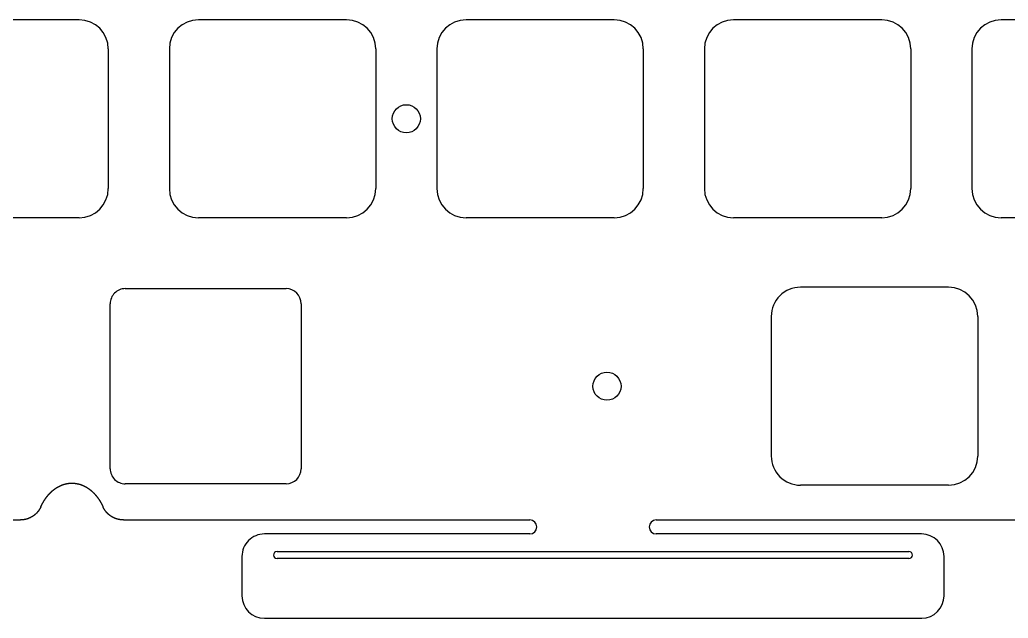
# Model space of a CAD drawing. Header units: millimetres. Extents: x -10 to 276, y -93 to 17.
# Drawn here: x 63 to 133.4, y -92.7 to -50.1 of the extents above; entities that cross this region are included whole.
import ezdxf

# ---------------------------------------------------------------- set-up
doc = ezdxf.new("R2010")
doc.units = ezdxf.units.MM
doc.layers.add('BLACK', color=7, linetype='CONTINUOUS')

msp = doc.modelspace()

# ---------------------------------------------------------------- linework, layer by layer
at = {"layer": 'BLACK', "linetype": 'Continuous'}
for p, q in [((67.1875, -50.1), (56.6375, -50.1)), ((86.2375, -50.1), (75.6875, -50.1)), ((105.2875, -50.1), (94.7375, -50.1)), ((124.3375, -50.1), (113.7875, -50.1)), ((143.3875, -50.1), (132.8375, -50.1)), ((69.2625, -52.175), (69.2625, -62.125)), ((73.6125, -52.175), (73.6125, -62.125)), ((88.3125, -52.175), (88.3125, -62.125)), ((92.6625, -52.175), (92.6625, -62.125)), ((107.3625, -52.175), (107.3625, -62.125)), ((111.7125, -52.175), (111.7125, -62.125)), ((126.4125, -52.175), (126.4125, -62.125)), ((130.7625, -52.175), (130.7625, -62.125)), ((67.1875, -64.2), (56.6375, -64.2)), ((86.2375, -64.2), (75.6875, -64.2)), ((105.2875, -64.2), (94.7375, -64.2)), ((124.3375, -64.2), (113.7875, -64.2)), ((143.3875, -64.2), (132.8375, -64.2)), ((70.475, -69.25), (81.925, -69.25)), ((129.1, -69.15), (118.55, -69.15)), ((69.4, -82.075), (69.4, -70.325)), ((83, -70.325), (83, -82.075)), ((116.475, -71.225), (116.475, -81.175)), ((131.175, -71.225), (131.175, -81.175)), ((65.16063, -83.767225), (65.165959, -83.762013)), ((65.165959, -83.762013), (65.171298, -83.756819)), ((65.171298, -83.756819), (65.176643, -83.751648)), ((65.176643, -83.751648), (65.181997, -83.746495)), ((65.181997, -83.746495), (65.187356, -83.741365)), ((65.187356, -83.741365), (65.192725, -83.736254)), ((65.192725, -83.736254), (65.198099, -83.731165)), ((65.198099, -83.731165), (65.203483, -83.726094)), ((65.203483, -83.726094), (65.208872, -83.721047)), ((65.208872, -83.721047), (65.214271, -83.716017)), ((65.214271, -83.716017), (65.219675, -83.71101)), ((65.219675, -83.71101), (65.225088, -83.706022)), ((65.225088, -83.706022), (65.230506, -83.701056)), ((65.230506, -83.701056), (65.235934, -83.696109)), ((65.235934, -83.696109), (65.241366, -83.691184)), ((65.241366, -83.691184), (65.246808, -83.686278)), ((65.246808, -83.686278), (65.252255, -83.681395)), ((65.252255, -83.681395), (65.257711, -83.67653)), ((65.257711, -83.67653), (65.263172, -83.671687)), ((65.263172, -83.671687), (65.268642, -83.666863)), ((65.268642, -83.666863), (65.274117, -83.662062)), ((65.274117, -83.662062), (65.2796, -83.657279)), ((65.2796, -83.657279), (65.285089, -83.652519)), ((65.285089, -83.652519), (65.290587, -83.647777)), ((65.290587, -83.647777), (65.296089, -83.643058)), ((65.296089, -83.643058), (65.3016, -83.638357)), ((65.3016, -83.638357), (65.307116, -83.633679)), ((65.307116, -83.633679), (65.312641, -83.629019)), ((65.312641, -83.629019), (65.31817, -83.624382)), ((65.31817, -83.624382), (65.323708, -83.619764)), ((65.323708, -83.619764), (65.32925, -83.615168)), ((65.32925, -83.615168), (65.334801, -83.610591)), ((65.334801, -83.610591), (65.340357, -83.606036)), ((65.340357, -83.606036), (65.345921, -83.601499)), ((65.345921, -83.601499), (65.351489, -83.596985)), ((65.351489, -83.596985), (65.357066, -83.59249)), ((65.357066, -83.59249), (65.362648, -83.588017)), ((65.362648, -83.588017), (65.368238, -83.583563)), ((65.368238, -83.583563), (65.373832, -83.579131)), ((65.373832, -83.579131), (65.379434, -83.574718)), ((65.379434, -83.574718), (65.385041, -83.570328)), ((65.385041, -83.570328), (65.390656, -83.565955)), ((65.390656, -83.565955), (65.396275, -83.561606)), ((65.396275, -83.561606), (65.401903, -83.557275)), ((65.401903, -83.557275), (65.407534, -83.552966)), ((65.407534, -83.552966), (65.413174, -83.548676)), ((65.413174, -83.548676), (65.418818, -83.544408)), ((65.418818, -83.544408), (65.42447, -83.540159)), ((65.42447, -83.540159), (65.430125, -83.535933)), ((65.430125, -83.535933), (65.435789, -83.531724)), ((65.435789, -83.531724), (65.441457, -83.527539)), ((65.441457, -83.527539), (65.447133, -83.523372)), ((65.447133, -83.523372), (65.450361, -83.521013)), ((65.450361, -83.521013), (65.456035, -83.516886)), ((65.456035, -83.516886), (65.46172, -83.512776)), ((65.46172, -83.512776), (65.467406, -83.50869)), ((65.467406, -83.50869), (65.473102, -83.504622)), ((65.473102, -83.504622), (65.478799, -83.500577)), ((65.478799, -83.500577), (65.484506, -83.49655)), ((65.484506, -83.49655), (65.490214, -83.492547)), ((65.490214, -83.492547), (65.495932, -83.488561)), ((65.495932, -83.488561), (65.501651, -83.484599)), ((65.501651, -83.484599), (65.507379, -83.480654)), ((65.507379, -83.480654), (65.513109, -83.476734)), ((65.513109, -83.476734), (65.518848, -83.472831)), ((65.518848, -83.472831), (65.524587, -83.468952)), ((65.524587, -83.468952), (65.530337, -83.46509)), ((65.530337, -83.46509), (65.536086, -83.461253)), ((65.536086, -83.461253), (65.541846, -83.457432)), ((65.541846, -83.457432), (65.547605, -83.453636)), ((65.547605, -83.453636), (65.553375, -83.449857)), ((65.553375, -83.449857), (65.559144, -83.446102)), ((65.559144, -83.446102), (65.564924, -83.442365)), ((65.564924, -83.442365), (65.570703, -83.438652)), ((65.570703, -83.438652), (65.576492, -83.434956)), ((65.576492, -83.434956), (65.58228, -83.431284)), ((65.58228, -83.431284), (65.588079, -83.427629)), ((65.588079, -83.427629), (65.593877, -83.423999)), ((65.593877, -83.423999), (65.599685, -83.420386)), ((65.599685, -83.420386), (65.605492, -83.416797)), ((65.605492, -83.416797), (65.611309, -83.413225)), ((65.611309, -83.413225), (65.617125, -83.409678)), ((65.617125, -83.409678), (65.622951, -83.406148)), ((65.622951, -83.406148), (65.628776, -83.402642)), ((65.628776, -83.402642), (65.634611, -83.399153)), ((65.634611, -83.399153), (65.640445, -83.395688)), ((65.640445, -83.395688), (65.646288, -83.392241)), ((65.646288, -83.392241), (65.65213, -83.388818)), ((65.65213, -83.388818), (65.657982, -83.385412)), ((65.657982, -83.385412), (65.663833, -83.382031)), ((65.663833, -83.382031), (65.669694, -83.378666)), ((65.669694, -83.378666), (65.675553, -83.375326)), ((65.675553, -83.375326), (65.681421, -83.372003)), ((65.681421, -83.372003), (65.687289, -83.368704)), ((65.687289, -83.368704), (65.693166, -83.365423)), ((65.693166, -83.365423), (65.699041, -83.362165)), ((65.699041, -83.362165), (65.704926, -83.358925)), ((65.704926, -83.358925), (65.710809, -83.355709)), ((65.710809, -83.355709), (65.716702, -83.35251)), ((65.716702, -83.35251), (65.722593, -83.349335)), ((65.722593, -83.349335), (65.728493, -83.346178)), ((65.728493, -83.346178), (65.734392, -83.343045)), ((65.734392, -83.343045), (65.7403, -83.339929)), ((65.7403, -83.339929), (65.746206, -83.336836)), ((65.746206, -83.336836), (65.752121, -83.333762)), ((65.752121, -83.333762), (65.758035, -83.330711)), ((65.758035, -83.330711), (65.763958, -83.327678)), ((65.763958, -83.327678), (65.769879, -83.324668)), ((65.769879, -83.324668), (65.775809, -83.321676)), ((65.775809, -83.321676), (65.781737, -83.318708)), ((65.781737, -83.318708), (65.787674, -83.315757)), ((65.787674, -83.315757), (65.793609, -83.31283)), ((65.793609, -83.31283), (65.799553, -83.309921)), ((65.799553, -83.309921), (65.805495, -83.307034)), ((65.805495, -83.307034), (65.811446, -83.304166)), ((65.811446, -83.304166), (65.817395, -83.301321)), ((65.817395, -83.301321), (65.823353, -83.298495)), ((65.823353, -83.298495), (65.829309, -83.295691)), ((65.829309, -83.295691), (65.835273, -83.292905)), ((65.835273, -83.292905), (65.841235, -83.290142)), ((65.841235, -83.290142), (65.847206, -83.287398)), ((65.847206, -83.287398), (65.853175, -83.284676)), ((65.853175, -83.284676), (65.859152, -83.281973)), ((65.859152, -83.281973), (65.865128, -83.279292)), ((65.865128, -83.279292), (65.871111, -83.27663)), ((65.871111, -83.27663), (65.877093, -83.27399)), ((65.877093, -83.27399), (65.883083, -83.271369)), ((65.883083, -83.271369), (65.889071, -83.26877)), ((65.889071, -83.26877), (65.895067, -83.26619)), ((65.895067, -83.26619), (65.901061, -83.263632)), ((65.901061, -83.263632), (65.907063, -83.261093)), ((65.907063, -83.261093), (65.913063, -83.258576)), ((65.913063, -83.258576), (65.919071, -83.256078)), ((65.919071, -83.256078), (65.925077, -83.253602)), ((65.925077, -83.253602), (65.931091, -83.251144)), ((65.931091, -83.251144), (65.937103, -83.248709)), ((65.937103, -83.248709), (65.943123, -83.246293)), ((65.943123, -83.246293), (65.949141, -83.243899)), ((65.949141, -83.243899), (65.955166, -83.241523)), ((65.955166, -83.241523), (65.96119, -83.239169)), ((65.96119, -83.239169), (65.967221, -83.236835)), ((65.967221, -83.236835), (65.97325, -83.234522)), ((65.97325, -83.234522), (65.979287, -83.232228)), ((65.979287, -83.232228), (65.985322, -83.229956)), ((65.985322, -83.229956), (65.991364, -83.227703)), ((65.991364, -83.227703), (65.997404, -83.225471)), ((65.997404, -83.225471), (66.003452, -83.223259)), ((66.003452, -83.223259), (66.009497, -83.221068)), ((66.009497, -83.221068), (66.01555, -83.218896)), ((66.01555, -83.218896), (66.021601, -83.216746)), ((66.021601, -83.216746), (66.02766, -83.214615)), ((66.02766, -83.214615), (66.033716, -83.212506)), ((66.033716, -83.212506), (66.03978, -83.210415)), ((66.03978, -83.210415), (66.045841, -83.208346)), ((66.045841, -83.208346), (66.05191, -83.206296)), ((66.05191, -83.206296), (66.057977, -83.204268)), ((66.057977, -83.204268), (66.064051, -83.202259)), ((66.064051, -83.202259), (66.070122, -83.200271)), ((66.070122, -83.200271), (66.076201, -83.198302)), ((66.076201, -83.198302), (66.082278, -83.196354)), ((66.082278, -83.196354), (66.088362, -83.194426)), ((66.088362, -83.194426), (66.094444, -83.192519)), ((66.094444, -83.192519), (66.100533, -83.190631)), ((66.100533, -83.190631), (66.106619, -83.188765)), ((66.106619, -83.188765), (66.112713, -83.186917)), ((66.112713, -83.186917), (66.118805, -83.185091)), ((66.118805, -83.185091), (66.124903, -83.183283)), ((66.124903, -83.183283), (66.131, -83.181498)), ((66.131, -83.181498), (66.137103, -83.179731)), ((66.137103, -83.179731), (66.143204, -83.177985)), ((66.143204, -83.177985), (66.149312, -83.176259)), ((66.149312, -83.176259), (66.155418, -83.174554)), ((66.155418, -83.174554), (66.161531, -83.172867)), ((66.161531, -83.172867), (66.167642, -83.171202)), ((66.167642, -83.171202), (66.173759, -83.169556)), ((66.173759, -83.169556), (66.179875, -83.167931)), ((66.179875, -83.167931), (66.185997, -83.166326)), ((66.185997, -83.166326), (66.192117, -83.164741)), ((66.192117, -83.164741), (66.198243, -83.163176)), ((66.198243, -83.163176), (66.204368, -83.161631)), ((66.204368, -83.161631), (66.210499, -83.160106)), ((66.210499, -83.160106), (66.221377, -83.15745)), ((66.221377, -83.15745), (66.2275, -83.155984)), ((66.2275, -83.155984), (66.233625, -83.154538)), ((66.233625, -83.154538), (66.239751, -83.153112)), ((66.239751, -83.153112), (66.24588, -83.151706)), ((66.24588, -83.151706), (66.252009, -83.15032)), ((66.252009, -83.15032), (66.258141, -83.148955)), ((66.258141, -83.148955), (66.264273, -83.147609)), ((66.264273, -83.147609), (66.270408, -83.146284)), ((66.270408, -83.146284), (66.276544, -83.144979)), ((66.276544, -83.144979), (66.282682, -83.143694)), ((66.282682, -83.143694), (66.28882, -83.142429)), ((66.28882, -83.142429), (66.294961, -83.141184)), ((66.294961, -83.141184), (66.301103, -83.13996)), ((66.301103, -83.13996), (66.307246, -83.138755)), ((66.307246, -83.138755), (66.31339, -83.137571)), ((66.31339, -83.137571), (66.319537, -83.136406)), ((66.319537, -83.136406), (66.325683, -83.135262)), ((66.325683, -83.135262), (66.331832, -83.134138)), ((66.331832, -83.134138), (66.337982, -83.133034)), ((66.337982, -83.133034), (66.344133, -83.13195)), ((66.344133, -83.13195), (66.350285, -83.130887)), ((66.350285, -83.130887), (66.356439, -83.129843)), ((66.356439, -83.129843), (66.362593, -83.128819)), ((66.362593, -83.128819), (66.368749, -83.127816)), ((66.368749, -83.127816), (66.374906, -83.126832)), ((66.374906, -83.126832), (66.381064, -83.125869)), ((66.381064, -83.125869), (66.387223, -83.124926)), ((66.387223, -83.124926), (66.393383, -83.124002)), ((66.393383, -83.124002), (66.399544, -83.123099)), ((66.399544, -83.123099), (66.405706, -83.122216)), ((66.405706, -83.122216), (66.411869, -83.121353)), ((66.411869, -83.121353), (66.418034, -83.12051)), ((66.418034, -83.12051), (66.424198, -83.119687)), ((66.424198, -83.119687), (66.430364, -83.118885)), ((66.430364, -83.118885), (66.436531, -83.118102)), ((66.436531, -83.118102), (66.442699, -83.117339)), ((66.442699, -83.117339), (66.448867, -83.116597)), ((66.448867, -83.116597), (66.455037, -83.115874)), ((66.455037, -83.115874), (66.461207, -83.115171)), ((66.461207, -83.115171), (66.467378, -83.114489)), ((66.467378, -83.114489), (66.473549, -83.113826)), ((66.473549, -83.113826), (66.479722, -83.113184)), ((66.479722, -83.113184), (66.485895, -83.112561)), ((66.485895, -83.112561), (66.492069, -83.111959)), ((66.492069, -83.111959), (66.498243, -83.111377)), ((66.498243, -83.111377), (66.504418, -83.110814)), ((66.504418, -83.110814), (66.510593, -83.110272)), ((66.510593, -83.110272), (66.51677, -83.10975)), ((66.51677, -83.10975), (66.522946, -83.109248)), ((66.522946, -83.109248), (66.529124, -83.108765)), ((66.529124, -83.108765), (66.535301, -83.108303)), ((66.535301, -83.108303), (66.54148, -83.107861)), ((66.54148, -83.107861), (66.547659, -83.107439)), ((66.547659, -83.107439), (66.553838, -83.107037)), ((66.553838, -83.107037), (66.560017, -83.106655)), ((66.560017, -83.106655), (66.566198, -83.106293)), ((66.566198, -83.106293), (66.572378, -83.105951)), ((66.572378, -83.105951), (66.578559, -83.105628)), ((66.578559, -83.105628), (66.58474, -83.105326)), ((66.58474, -83.105326), (66.590922, -83.105044)), ((66.590922, -83.105044), (66.597103, -83.104782)), ((66.597103, -83.104782), (66.603285, -83.10454)), ((66.603285, -83.10454), (66.609468, -83.104318)), ((66.609468, -83.104318), (66.61565, -83.104116)), ((66.61565, -83.104116), (66.621833, -83.103934)), ((66.621833, -83.103934), (66.628016, -83.103772)), ((66.628016, -83.103772), (66.634199, -83.10363)), ((66.634199, -83.10363), (66.640382, -83.103508)), ((66.640382, -83.103508), (66.646565, -83.103406)), ((66.646565, -83.103406), (66.652749, -83.103324)), ((66.652749, -83.103324), (66.658932, -83.103262)), ((66.658932, -83.103262), (66.665116, -83.10322)), ((66.665116, -83.10322), (66.671299, -83.103198)), ((66.671299, -83.103198), (66.677483, -83.103196)), ((66.677483, -83.103196), (66.683666, -83.103214)), ((66.683666, -83.103214), (66.68985, -83.103252)), ((66.68985, -83.103252), (66.696033, -83.10331)), ((66.696033, -83.10331), (66.702216, -83.103389)), ((66.702216, -83.103389), (66.708399, -83.103487)), ((66.708399, -83.103487), (66.714582, -83.103605)), ((66.714582, -83.103605), (66.720765, -83.103743)), ((66.720765, -83.103743), (66.726948, -83.103901)), ((66.726948, -83.103901), (66.73313, -83.104079)), ((66.73313, -83.104079), (66.739313, -83.104277)), ((66.739313, -83.104277), (66.745495, -83.104495)), ((66.745495, -83.104495), (66.751677, -83.104733)), ((66.751677, -83.104733), (66.757858, -83.104991)), ((66.757858, -83.104991), (66.76404, -83.105269)), ((66.76404, -83.105269), (66.770221, -83.105567)), ((66.770221, -83.105567), (66.776401, -83.105885)), ((66.776401, -83.105885), (66.782581, -83.106224)), ((66.782581, -83.106224), (66.788761, -83.106582)), ((66.788761, -83.106582), (66.794941, -83.10696)), ((66.794941, -83.10696), (66.80112, -83.107358)), ((66.80112, -83.107358), (66.807298, -83.107776)), ((66.807298, -83.107776), (66.813476, -83.108214)), ((66.813476, -83.108214), (66.819654, -83.108673)), ((66.819654, -83.108673), (66.825831, -83.109151)), ((66.825831, -83.109151), (66.832007, -83.109649)), ((66.832007, -83.109649), (66.838183, -83.110167)), ((66.838183, -83.110167), (66.844359, -83.110706)), ((66.844359, -83.110706), (66.850534, -83.111264)), ((66.850534, -83.111264), (66.856708, -83.111842)), ((66.856708, -83.111842), (66.862881, -83.112441)), ((66.862881, -83.112441), (66.869054, -83.113059)), ((66.869054, -83.113059), (66.875226, -83.113698)), ((66.875226, -83.113698), (66.881397, -83.114356)), ((66.881397, -83.114356), (66.887568, -83.115035)), ((66.887568, -83.115035), (66.893738, -83.115733)), ((66.893738, -83.115733), (66.899907, -83.116452)), ((66.899907, -83.116452), (66.906076, -83.11719)), ((66.906076, -83.11719), (66.912243, -83.117949)), ((66.912243, -83.117949), (66.91841, -83.118728)), ((66.91841, -83.118728), (66.924576, -83.119527)), ((66.924576, -83.119527), (66.930741, -83.120346)), ((66.930741, -83.120346), (66.936905, -83.121185)), ((66.936905, -83.121185), (66.943068, -83.122044)), ((66.943068, -83.122044), (66.94923, -83.122923)), ((66.94923, -83.122923), (66.955392, -83.123822)), ((66.955392, -83.123822), (66.961552, -83.124741)), ((66.961552, -83.124741), (66.967711, -83.12568)), ((66.967711, -83.12568), (66.973869, -83.12664)), ((66.973869, -83.12664), (66.982942, -83.12809)), ((66.982942, -83.12809), (66.995253, -83.130128)), ((66.995253, -83.130128), (67.007559, -83.132247)), ((67.007559, -83.132247), (67.019857, -83.134445)), ((67.019857, -83.134445), (67.032149, -83.136723)), ((67.032149, -83.136723), (67.044435, -83.139082)), ((67.044435, -83.139082), (67.056714, -83.14152)), ((67.056714, -83.14152), (67.068986, -83.144039)), ((67.068986, -83.144039), (67.081251, -83.146638)), ((67.081251, -83.146638), (67.093509, -83.149317)), ((67.093509, -83.149317), (67.105761, -83.152076)), ((67.105761, -83.152076), (67.118004, -83.154916)), ((67.118004, -83.154916), (67.130241, -83.157836)), ((67.130241, -83.157836), (67.14247, -83.160836)), ((67.14247, -83.160836), (67.154692, -83.163917)), ((67.154692, -83.163917), (67.166906, -83.167079)), ((67.166906, -83.167079), (67.179112, -83.170321)), ((67.179112, -83.170321), (67.19131, -83.173643)), ((67.19131, -83.173643), (67.2035, -83.177046)), ((67.2035, -83.177046), (67.215682, -83.18053)), ((67.215682, -83.18053), (67.227855, -83.184095)), ((67.227855, -83.184095), (67.24002, -83.18774)), ((67.24002, -83.18774), (67.252176, -83.191467)), ((67.252176, -83.191467), (67.264324, -83.195274)), ((67.264324, -83.195274), (67.276462, -83.199162)), ((67.276462, -83.199162), (67.288591, -83.203131)), ((67.288591, -83.203131), (67.300711, -83.207181)), ((67.300711, -83.207181), (67.312822, -83.211313)), ((67.312822, -83.211313), (67.324923, -83.215525)), ((67.324923, -83.215525), (67.337014, -83.219819)), ((67.337014, -83.219819), (67.349094, -83.224194)), ((67.349094, -83.224194), (67.361165, -83.22865)), ((67.361165, -83.22865), (67.373225, -83.233188)), ((67.373225, -83.233188), (67.385275, -83.237807)), ((67.385275, -83.237807), (67.397314, -83.242508)), ((67.397314, -83.242508), (67.409342, -83.24729)), ((67.409342, -83.24729), (67.421358, -83.252154)), ((67.421358, -83.252154), (67.433363, -83.257099)), ((67.433363, -83.257099), (67.445357, -83.262126)), ((67.445357, -83.262126), (67.457338, -83.267235)), ((67.457338, -83.267235), (67.469308, -83.272425)), ((67.469308, -83.272425), (67.481265, -83.277698)), ((67.481265, -83.277698), (67.493209, -83.283052)), ((67.493209, -83.283052), (67.505141, -83.288488)), ((67.505141, -83.288488), (67.517059, -83.294005)), ((67.517059, -83.294005), (67.528964, -83.299605)), ((67.528964, -83.299605), (67.540856, -83.305287)), ((67.540856, -83.305287), (67.552733, -83.311051)), ((67.552733, -83.311051), (67.564597, -83.316896)), ((67.564597, -83.316896), (67.576446, -83.322824)), ((67.576446, -83.322824), (67.588281, -83.328834)), ((67.588281, -83.328834), (67.6001, -83.334926)), ((67.6001, -83.334926), (67.611904, -83.3411)), ((67.611904, -83.3411), (67.623693, -83.347356)), ((67.623693, -83.347356), (67.635466, -83.353694)), ((67.635466, -83.353694), (67.647222, -83.360114)), ((67.647222, -83.360114), (67.658963, -83.366617)), ((67.658963, -83.366617), (67.670686, -83.373201)), ((67.670686, -83.373201), (67.682393, -83.379868)), ((67.682393, -83.379868), (67.694082, -83.386617)), ((67.694082, -83.386617), (67.701855, -83.391156)), ((67.701855, -83.391156), (67.713529, -83.39805)), ((67.713529, -83.39805), (67.725182, -83.405025)), ((67.725182, -83.405025), (67.736816, -83.412081)), ((67.736816, -83.412081), (67.748429, -83.419218)), ((67.748429, -83.419218), (67.760022, -83.426437)), ((67.760022, -83.426437), (67.771594, -83.433736)), ((67.771594, -83.433736), (67.783145, -83.441118)), ((67.783145, -83.441118), (67.794676, -83.44858)), ((67.794676, -83.44858), (67.806186, -83.456125)), ((67.806186, -83.456125), (67.817674, -83.463751)), ((67.817674, -83.463751), (67.829142, -83.471459)), ((67.829142, -83.471459), (67.840588, -83.479248)), ((67.840588, -83.479248), (67.852012, -83.48712)), ((67.852012, -83.48712), (67.863415, -83.495074)), ((67.863415, -83.495074), (67.874795, -83.50311)), ((67.874795, -83.50311), (67.886154, -83.511228)), ((67.886154, -83.511228), (67.89749, -83.519428)), ((67.89749, -83.519428), (67.908804, -83.527711)), ((67.908804, -83.527711), (67.920095, -83.536076)), ((67.920095, -83.536076), (67.931363, -83.544524)), ((67.931363, -83.544524), (67.942608, -83.553054)), ((67.942608, -83.553054), (67.95383, -83.561667)), ((67.95383, -83.561667), (67.965028, -83.570363)), ((67.965028, -83.570363), (67.976202, -83.579141)), ((67.976202, -83.579141), (67.987353, -83.588002)), ((67.987353, -83.588002), (67.998479, -83.596946)), ((67.998479, -83.596946), (68.009581, -83.605973)), ((68.009581, -83.605973), (68.020658, -83.615082)), ((68.020658, -83.615082), (68.03171, -83.624275)), ((68.03171, -83.624275), (68.042737, -83.63355)), ((68.042737, -83.63355), (68.053738, -83.642909)), ((68.053738, -83.642909), (68.064714, -83.65235)), ((68.064714, -83.65235), (68.075663, -83.661875)), ((68.075663, -83.661875), (68.086586, -83.671482)), ((68.086586, -83.671482), (68.097483, -83.681173)), ((68.097483, -83.681173), (68.108353, -83.690946)), ((68.108353, -83.690946), (68.119195, -83.700803)), ((68.119195, -83.700803), (68.13001, -83.710742)), ((68.13001, -83.710742), (68.140797, -83.720765)), ((68.140797, -83.720765), (68.151556, -83.73087)), ((68.151556, -83.73087), (68.162287, -83.741058)), ((68.162287, -83.741058), (68.172988, -83.751329)), ((68.172988, -83.751329), (68.183661, -83.761683)), ((68.183661, -83.761683), (68.194304, -83.77212)), ((81.925, -83.15), (70.475, -83.15)), ((129.1, -83.25), (118.55, -83.25)), ((64.624947, -84.472829), (64.629165, -84.465418)), ((64.629165, -84.465418), (64.633399, -84.45802)), ((64.633399, -84.45802), (64.637642, -84.450645)), ((64.637642, -84.450645), (64.641901, -84.443284)), ((64.641901, -84.443284), (64.646169, -84.435945)), ((64.646169, -84.435945), (64.650453, -84.428621)), ((64.650453, -84.428621), (64.654746, -84.421319)), ((64.654746, -84.421319), (64.659055, -84.414032)), ((64.659055, -84.414032), (64.663373, -84.406767)), ((64.663373, -84.406767), (64.667706, -84.399516)), ((64.667706, -84.399516), (64.672049, -84.392288)), ((64.672049, -84.392288), (64.676406, -84.385075)), ((64.676406, -84.385075), (64.680773, -84.377884)), ((64.680773, -84.377884), (64.685155, -84.370708)), ((64.685155, -84.370708), (64.69043, -84.362119)), ((64.69043, -84.362119), (64.694842, -84.354978)), ((64.694842, -84.354978), (64.699266, -84.347854)), ((64.699266, -84.347854), (64.703701, -84.340752)), ((64.703701, -84.340752), (64.708149, -84.333667)), ((64.708149, -84.333667), (64.712606, -84.326603)), ((64.712606, -84.326603), (64.717077, -84.319557)), ((64.717077, -84.319557), (64.721557, -84.312533)), ((64.721557, -84.312533), (64.72605, -84.305526)), ((64.72605, -84.305526), (64.730553, -84.29854)), ((64.730553, -84.29854), (64.735068, -84.291572)), ((64.735068, -84.291572), (64.739593, -84.284626)), ((64.739593, -84.284626), (64.744131, -84.277697)), ((64.744131, -84.277697), (64.748678, -84.27079)), ((64.748678, -84.27079), (64.753238, -84.2639)), ((64.753238, -84.2639), (64.757808, -84.257032)), ((64.757808, -84.257032), (64.762389, -84.250182)), ((64.762389, -84.250182), (64.76698, -84.243354)), ((64.76698, -84.243354), (64.771584, -84.236543)), ((64.771584, -84.236543), (64.776197, -84.229753)), ((64.776197, -84.229753), (64.780822, -84.222982)), ((64.780822, -84.222982), (64.785456, -84.216232)), ((64.785456, -84.216232), (64.790103, -84.2095)), ((64.790103, -84.2095), (64.794758, -84.20279)), ((64.794758, -84.20279), (64.799426, -84.196098)), ((64.799426, -84.196098), (64.804103, -84.189427)), ((64.804103, -84.189427), (64.808792, -84.182774)), ((64.808792, -84.182774), (64.81349, -84.176144)), ((64.81349, -84.176144), (64.818199, -84.169531)), ((64.818199, -84.169531), (64.822918, -84.16294)), ((64.822918, -84.16294), (64.827649, -84.156366)), ((64.827649, -84.156366), (64.832388, -84.149815)), ((64.832388, -84.149815), (64.837139, -84.143282)), ((64.837139, -84.143282), (64.841899, -84.13677)), ((64.841899, -84.13677), (64.84667, -84.130277)), ((64.84667, -84.130277), (64.85145, -84.123806)), ((64.85145, -84.123806), (64.856242, -84.117352)), ((64.856242, -84.117352), (64.861042, -84.110921)), ((64.861042, -84.110921), (64.865854, -84.104507)), ((64.865854, -84.104507), (64.870674, -84.098116)), ((64.870674, -84.098116), (64.875506, -84.091742)), ((64.875506, -84.091742), (64.880346, -84.085391)), ((64.880346, -84.085391), (64.885198, -84.079058)), ((64.885198, -84.079058), (64.890057, -84.072747)), ((64.890057, -84.072747), (64.894928, -84.066454)), ((64.894928, -84.066454), (64.899808, -84.060183)), ((64.899808, -84.060183), (64.904698, -84.05393)), ((64.904698, -84.05393), (64.909597, -84.047699)), ((64.909597, -84.047699), (64.914506, -84.041487)), ((64.914506, -84.041487), (64.919424, -84.035297)), ((64.919424, -84.035297), (64.924353, -84.029124)), ((64.924353, -84.029124), (64.929289, -84.022975)), ((64.929289, -84.022975), (64.934237, -84.016843)), ((64.934237, -84.016843), (64.939192, -84.010733)), ((64.939192, -84.010733), (64.944159, -84.004642)), ((64.944159, -84.004642), (64.949133, -83.998573)), ((64.949133, -83.998573), (64.954118, -83.992522)), ((64.954118, -83.992522), (64.959111, -83.986493)), ((64.959111, -83.986493), (64.964114, -83.980483)), ((64.964114, -83.980483), (64.969125, -83.974495)), ((64.969125, -83.974495), (64.974147, -83.968525)), ((64.974147, -83.968525), (64.979176, -83.962578)), ((64.979176, -83.962578), (64.984216, -83.956648)), ((64.984216, -83.956648), (64.989263, -83.950742)), ((64.989263, -83.950742), (64.994321, -83.944853)), ((64.994321, -83.944853), (64.999386, -83.938987)), ((64.999386, -83.938987), (65.004461, -83.933139)), ((65.004461, -83.933139), (65.009544, -83.927313)), ((65.009544, -83.927313), (65.014637, -83.921506)), ((65.014637, -83.921506), (65.019737, -83.915721)), ((65.019737, -83.915721), (65.024848, -83.909955)), ((65.024848, -83.909955), (65.029966, -83.904211)), ((65.029966, -83.904211), (65.035094, -83.898485)), ((65.035094, -83.898485), (65.040228, -83.892782)), ((65.040228, -83.892782), (65.045374, -83.887097)), ((65.045374, -83.887097), (65.050525, -83.881434)), ((65.050525, -83.881434), (65.055688, -83.87579)), ((65.055688, -83.87579), (65.060856, -83.870169)), ((65.060856, -83.870169), (65.066035, -83.864565)), ((65.066035, -83.864565), (65.07122, -83.858985)), ((65.07122, -83.858985), (65.076416, -83.853422)), ((65.076416, -83.853422), (65.081618, -83.847882)), ((65.081618, -83.847882), (65.08683, -83.842361)), ((65.08683, -83.842361), (65.092049, -83.836862)), ((65.092049, -83.836862), (65.097277, -83.831381)), ((65.097277, -83.831381), (65.102512, -83.825923)), ((65.102512, -83.825923), (65.107757, -83.820484)), ((65.107757, -83.820484), (65.113007, -83.815067)), ((65.113007, -83.815067), (65.118268, -83.809668)), ((65.118268, -83.809668), (65.123535, -83.804292)), ((65.123535, -83.804292), (65.128812, -83.798934)), ((65.128812, -83.798934), (65.134094, -83.793599)), ((65.134094, -83.793599), (65.139387, -83.788282)), ((65.139387, -83.788282), (65.144685, -83.782988)), ((65.144685, -83.782988), (65.149993, -83.777712)), ((65.149993, -83.777712), (65.155307, -83.772459)), ((65.155307, -83.772459), (65.16063, -83.767225)), ((68.194304, -83.77212), (68.204917, -83.782639)), ((68.204917, -83.782639), (68.2155, -83.793241)), ((68.2155, -83.793241), (68.226053, -83.803926)), ((68.226053, -83.803926), (68.236575, -83.814693)), ((68.236575, -83.814693), (68.247065, -83.825542)), ((68.247065, -83.825542), (68.257524, -83.836473)), ((68.257524, -83.836473), (68.26795, -83.847487)), ((68.26795, -83.847487), (68.278345, -83.858582)), ((68.278345, -83.858582), (68.288706, -83.86976)), ((68.288706, -83.86976), (68.299034, -83.881019)), ((68.299034, -83.881019), (68.309328, -83.892359)), ((68.309328, -83.892359), (68.319589, -83.903781)), ((68.319589, -83.903781), (68.329815, -83.915284)), ((68.329815, -83.915284), (68.340006, -83.926868)), ((68.340006, -83.926868), (68.350161, -83.938533)), ((68.350161, -83.938533), (68.360281, -83.950278)), ((68.360281, -83.950278), (68.370365, -83.962104)), ((68.370365, -83.962104), (68.380412, -83.97401)), ((68.380412, -83.97401), (68.390421, -83.985996)), ((68.390421, -83.985996), (68.397868, -83.994994)), ((68.397868, -83.994994), (68.407825, -84.007135)), ((68.407825, -84.007135), (68.417743, -84.019355)), ((68.417743, -84.019355), (68.427622, -84.031652)), ((68.427622, -84.031652), (68.437461, -84.044027)), ((68.437461, -84.044027), (68.447259, -84.056481)), ((68.447259, -84.056481), (68.457017, -84.069012)), ((68.457017, -84.069012), (68.466735, -84.081621)), ((68.466735, -84.081621), (68.476411, -84.094308)), ((68.476411, -84.094308), (68.486047, -84.107073)), ((68.486047, -84.107073), (68.495641, -84.119916)), ((68.495641, -84.119916), (68.505193, -84.132836)), ((68.505193, -84.132836), (68.514704, -84.145834)), ((68.514704, -84.145834), (68.524172, -84.15891)), ((68.524172, -84.15891), (68.533598, -84.172063)), ((68.533598, -84.172063), (68.54298, -84.185294)), ((68.54298, -84.185294), (68.55232, -84.198602)), ((68.55232, -84.198602), (68.561616, -84.211987)), ((68.561616, -84.211987), (68.570869, -84.225449)), ((68.570869, -84.225449), (68.580077, -84.238989)), ((68.580077, -84.238989), (68.589241, -84.252605)), ((68.589241, -84.252605), (68.598361, -84.266298)), ((68.598361, -84.266298), (68.607435, -84.280067)), ((68.607435, -84.280067), (68.616465, -84.293913)), ((68.616465, -84.293913), (68.625448, -84.307836)), ((68.625448, -84.307836), (68.634386, -84.321834)), ((68.634386, -84.321834), (68.643277, -84.335909)), ((68.643277, -84.335909), (68.652122, -84.350059)), ((68.652122, -84.350059), (68.660919, -84.364285)), ((68.660919, -84.364285), (68.66967, -84.378586)), ((68.66967, -84.378586), (68.678372, -84.392963)), ((68.678372, -84.392963), (68.687027, -84.407415)), ((68.687027, -84.407415), (68.695633, -84.421941)), ((68.695633, -84.421941), (68.704191, -84.436542)), ((68.704191, -84.436542), (68.712699, -84.451216)), ((68.712699, -84.451216), (68.721158, -84.465965)), ((68.721158, -84.465965), (68.729567, -84.480788)), ((64.221552, -85.168924), (64.217853, -85.173205)), ((64.225235, -85.164631), (64.221552, -85.168924)), ((64.228904, -85.160324), (64.225235, -85.164631)), ((64.232557, -85.156004), (64.228904, -85.160324)), ((64.236194, -85.151671), (64.232557, -85.156004)), ((64.239817, -85.147326), (64.236194, -85.151671)), ((64.243424, -85.142968), (64.239817, -85.147326)), ((64.247015, -85.138597), (64.243424, -85.142968)), ((64.250591, -85.134213), (64.247015, -85.138597)), ((64.254152, -85.129817), (64.250591, -85.134213)), ((64.257697, -85.125408), (64.254152, -85.129817)), ((64.261226, -85.120987), (64.257697, -85.125408)), ((64.26474, -85.116553), (64.261226, -85.120987)), ((64.268238, -85.112107), (64.26474, -85.116553)), ((64.27172, -85.107649), (64.268238, -85.112107)), ((64.275187, -85.103178), (64.27172, -85.107649)), ((64.278638, -85.098695), (64.275187, -85.103178)), ((64.282072, -85.0942), (64.278638, -85.098695)), ((64.285491, -85.089693), (64.282072, -85.0942)), ((64.288894, -85.085173), (64.285491, -85.089693)), ((64.292281, -85.080642), (64.288894, -85.085173)), ((64.295652, -85.076099), (64.292281, -85.080642)), ((64.299007, -85.071544), (64.295652, -85.076099)), ((64.302345, -85.066977), (64.299007, -85.071544)), ((64.305668, -85.062398), (64.302345, -85.066977)), ((64.308974, -85.057808), (64.305668, -85.062398)), ((64.315537, -85.048593), (64.308974, -85.057808)), ((64.322036, -85.039331), (64.315537, -85.048593)), ((64.328468, -85.030024), (64.322036, -85.039331)), ((64.334835, -85.020671), (64.328468, -85.030024)), ((64.341135, -85.011274), (64.334835, -85.020671)), ((64.347368, -85.001832), (64.341135, -85.011274)), ((64.353535, -84.992347), (64.347368, -85.001832)), ((64.359634, -84.982819), (64.353535, -84.992347)), ((64.365666, -84.973248), (64.359634, -84.982819)), ((64.37163, -84.963634), (64.365666, -84.973248)), ((64.377525, -84.953979), (64.37163, -84.963634)), ((64.383352, -84.944282), (64.377525, -84.953979)), ((64.389111, -84.934544), (64.383352, -84.944282)), ((64.3948, -84.924766), (64.389111, -84.934544)), ((64.40042, -84.914949), (64.3948, -84.924766)), ((64.40597, -84.905091), (64.40042, -84.914949)), ((64.411451, -84.895195), (64.40597, -84.905091)), ((64.416861, -84.885261), (64.411451, -84.895195)), ((64.422201, -84.875288), (64.416861, -84.885261)), ((64.42747, -84.865279), (64.422201, -84.875288)), ((64.432668, -84.855232), (64.42747, -84.865279)), ((64.437796, -84.845149), (64.432668, -84.855232)), ((64.442851, -84.83503), (64.437796, -84.845149)), ((64.447835, -84.824875), (64.442851, -84.83503)), ((64.452747, -84.814685), (64.447835, -84.824875)), ((64.457587, -84.804461), (64.452747, -84.814685)), ((64.462354, -84.794203), (64.457587, -84.804461)), ((64.467049, -84.783912), (64.462354, -84.794203)), ((64.467049, -84.783912), (64.470725, -84.775802)), ((64.470725, -84.775802), (64.474417, -84.767705)), ((64.474417, -84.767705), (64.478122, -84.759628)), ((64.478122, -84.759628), (64.481843, -84.751564)), ((64.481843, -84.751564), (64.485577, -84.74352)), ((64.485577, -84.74352), (64.489327, -84.73549)), ((64.489327, -84.73549), (64.493089, -84.72748)), ((64.493089, -84.72748), (64.496867, -84.719484)), ((64.496867, -84.719484), (64.500657, -84.711508)), ((64.500657, -84.711508), (64.504463, -84.703545)), ((64.504463, -84.703545), (64.508282, -84.695603)), ((64.508282, -84.695603), (64.512116, -84.687675)), ((64.512116, -84.687675), (64.515962, -84.679767)), ((64.515962, -84.679767), (64.519824, -84.671873)), ((64.519824, -84.671873), (64.523698, -84.663999)), ((64.523698, -84.663999), (64.527588, -84.656139)), ((64.527588, -84.656139), (64.53149, -84.648301)), ((64.53149, -84.648301), (64.535407, -84.640476)), ((64.535407, -84.640476), (64.539336, -84.632671)), ((64.539336, -84.632671), (64.543281, -84.624881)), ((64.543281, -84.624881), (64.547237, -84.617112)), ((64.547237, -84.617112), (64.551209, -84.609356)), ((64.551209, -84.609356), (64.555192, -84.601622)), ((64.555192, -84.601622), (64.559191, -84.593902)), ((64.559191, -84.593902), (64.563201, -84.586203)), ((64.563201, -84.586203), (64.567226, -84.578518)), ((64.567226, -84.578518), (64.571263, -84.570855)), ((64.571263, -84.570855), (64.575315, -84.563205)), ((64.575315, -84.563205), (64.579378, -84.555577)), ((64.579378, -84.555577), (64.583457, -84.547963)), ((64.583457, -84.547963), (64.587547, -84.540371)), ((64.587547, -84.540371), (64.591651, -84.532792)), ((64.591651, -84.532792), (64.595767, -84.525236)), ((64.595767, -84.525236), (64.599898, -84.517693)), ((64.599898, -84.517693), (64.604039, -84.510173)), ((64.604039, -84.510173), (64.608196, -84.502666)), ((64.608196, -84.502666), (64.612364, -84.495182)), ((64.612364, -84.495182), (64.616546, -84.487712)), ((64.616546, -84.487712), (64.620739, -84.480263)), ((64.620739, -84.480263), (64.624947, -84.472829)), ((68.729567, -84.480788), (68.737926, -84.495684)), ((68.737926, -84.495684), (68.746234, -84.510653)), ((68.746234, -84.510653), (68.754491, -84.525695)), ((68.754491, -84.525695), (68.762697, -84.54081)), ((68.762697, -84.54081), (68.770851, -84.555996)), ((68.770851, -84.555996), (68.778953, -84.571255)), ((68.778953, -84.571255), (68.787002, -84.586584)), ((68.787002, -84.586584), (68.794999, -84.601985)), ((68.794999, -84.601985), (68.802942, -84.617457)), ((68.802942, -84.617457), (68.810831, -84.632999)), ((68.810831, -84.632999), (68.818666, -84.64861)), ((68.818666, -84.64861), (68.826447, -84.664292)), ((68.826447, -84.664292), (68.834173, -84.680042)), ((68.834173, -84.680042), (68.841843, -84.69586)), ((68.841843, -84.69586), (68.849458, -84.711747)), ((68.849458, -84.711747), (68.857016, -84.727702)), ((68.857016, -84.727702), (68.864517, -84.743723)), ((68.864517, -84.743723), (68.871962, -84.759811)), ((68.871962, -84.759811), (68.879349, -84.775965)), ((68.879349, -84.775965), (68.882951, -84.783912)), ((68.887524, -84.793938), (68.882951, -84.783912)), ((68.889898, -84.799074), (68.887524, -84.793938)), ((68.892291, -84.8042), (68.889898, -84.799074)), ((68.894702, -84.809319), (68.892291, -84.8042)), ((68.89713, -84.814428), (68.894702, -84.809319)), ((68.899577, -84.819529), (68.89713, -84.814428)), ((68.902042, -84.824621), (68.899577, -84.819529)), ((68.904525, -84.829705), (68.902042, -84.824621)), ((68.907025, -84.83478), (68.904525, -84.829705)), ((68.909544, -84.839846), (68.907025, -84.83478)), ((68.91208, -84.844903), (68.909544, -84.839846)), ((68.914635, -84.849951), (68.91208, -84.844903)), ((68.917207, -84.854989), (68.914635, -84.849951)), ((68.919797, -84.860019), (68.917207, -84.854989)), ((68.922405, -84.865039), (68.919797, -84.860019)), ((68.925031, -84.870051), (68.922405, -84.865039)), ((68.927674, -84.875052), (68.925031, -84.870051)), ((68.930335, -84.880045), (68.927674, -84.875052)), ((68.933013, -84.885028), (68.930335, -84.880045)), ((68.935709, -84.890002), (68.933013, -84.885028)), ((68.938423, -84.894965), (68.935709, -84.890002)), ((68.941154, -84.89992), (68.938423, -84.894965)), ((68.943903, -84.904864), (68.941154, -84.89992)), ((68.946669, -84.909799), (68.943903, -84.904864)), ((68.949453, -84.914724), (68.946669, -84.909799)), ((68.952254, -84.91964), (68.949453, -84.914724)), ((68.955072, -84.924545), (68.952254, -84.91964)), ((68.957908, -84.92944), (68.955072, -84.924545)), ((68.960761, -84.934325), (68.957908, -84.92944)), ((68.963631, -84.9392), (68.960761, -84.934325)), ((68.966518, -84.944065), (68.963631, -84.9392)), ((68.969423, -84.94892), (68.966518, -84.944065)), ((68.972345, -84.953764), (68.969423, -84.94892)), ((68.975284, -84.958598), (68.972345, -84.953764)), ((68.978239, -84.963421), (68.975284, -84.958598)), ((68.981212, -84.968234), (68.978239, -84.963421)), ((68.984202, -84.973037), (68.981212, -84.968234)), ((68.987209, -84.977829), (68.984202, -84.973037)), ((68.990233, -84.98261), (68.987209, -84.977829)), ((68.993274, -84.98738), (68.990233, -84.98261)), ((68.996331, -84.99214), (68.993274, -84.98738)), ((68.999406, -84.996889), (68.996331, -84.99214)), ((69.002497, -85.001627), (68.999406, -84.996889)), ((69.005605, -85.006354), (69.002497, -85.001627)), ((69.008729, -85.01107), (69.005605, -85.006354)), ((69.01187, -85.015775), (69.008729, -85.01107)), ((69.015028, -85.020468), (69.01187, -85.015775)), ((69.018202, -85.025151), (69.015028, -85.020468)), ((69.021393, -85.029822), (69.018202, -85.025151)), ((69.024601, -85.034482), (69.021393, -85.029822)), ((69.027824, -85.03913), (69.024601, -85.034482)), ((69.034321, -85.048393), (69.027824, -85.03913)), ((69.040883, -85.057609), (69.034321, -85.048393)), ((69.04751, -85.066779), (69.040883, -85.057609)), ((69.054202, -85.075902), (69.04751, -85.066779)), ((69.060958, -85.084977), (69.054202, -85.075902)), ((69.067778, -85.094003), (69.060958, -85.084977)), ((69.074661, -85.102982), (69.067778, -85.094003)), ((69.081608, -85.111911), (69.074661, -85.102982)), ((69.088617, -85.120791), (69.081608, -85.111911)), ((69.09569, -85.129621), (69.088617, -85.120791)), ((69.102824, -85.138401), (69.09569, -85.129621)), ((69.11002, -85.14713), (69.102824, -85.138401)), ((69.117278, -85.155808), (69.11002, -85.14713)), ((69.124596, -85.164434), (69.117278, -85.155808)), ((69.131976, -85.173008), (69.124596, -85.164434)), ((35.0701, -85.725), (63.009025, -85.725)), ((63.020044, -85.724962), (63.009025, -85.725)), ((63.025702, -85.724913), (63.020044, -85.724962)), ((63.031359, -85.724844), (63.025702, -85.724913)), ((63.037016, -85.724755), (63.031359, -85.724844)), ((63.042672, -85.724646), (63.037016, -85.724755)), ((63.048329, -85.724517), (63.042672, -85.724646)), ((63.053984, -85.724368), (63.048329, -85.724517)), ((63.059639, -85.724199), (63.053984, -85.724368)), ((63.065293, -85.72401), (63.059639, -85.724199)), ((63.070947, -85.723801), (63.065293, -85.72401)), ((63.0766, -85.723572), (63.070947, -85.723801)), ((63.082252, -85.723323), (63.0766, -85.723572)), ((63.087903, -85.723055), (63.082252, -85.723323)), ((63.093553, -85.722766), (63.087903, -85.723055)), ((63.099202, -85.722457), (63.093553, -85.722766)), ((63.10485, -85.722128), (63.099202, -85.722457)), ((63.110496, -85.721779), (63.10485, -85.722128)), ((63.116141, -85.72141), (63.110496, -85.721779)), ((63.121785, -85.721022), (63.116141, -85.72141)), ((63.127428, -85.720613), (63.121785, -85.721022)), ((63.133069, -85.720184), (63.127428, -85.720613)), ((63.138708, -85.719736), (63.133069, -85.720184)), ((63.144346, -85.719267), (63.138708, -85.719736)), ((63.149982, -85.718779), (63.144346, -85.719267)), ((63.155617, -85.71827), (63.149982, -85.718779)), ((63.161249, -85.717742), (63.155617, -85.71827)), ((63.16688, -85.717194), (63.161249, -85.717742)), ((63.172509, -85.716626), (63.16688, -85.717194)), ((63.178135, -85.716038), (63.172509, -85.716626)), ((63.18376, -85.71543), (63.178135, -85.716038)), ((63.189382, -85.714802), (63.18376, -85.71543)), ((63.195002, -85.714154), (63.189382, -85.714802)), ((63.20062, -85.713487), (63.195002, -85.714154)), ((63.206235, -85.712799), (63.20062, -85.713487)), ((63.211848, -85.712092), (63.206235, -85.712799)), ((63.217458, -85.711365), (63.211848, -85.712092)), ((63.223066, -85.710618), (63.217458, -85.711365)), ((63.228671, -85.709852), (63.223066, -85.710618)), ((63.234273, -85.709065), (63.228671, -85.709852)), ((63.239872, -85.708259), (63.234273, -85.709065)), ((63.245469, -85.707433), (63.239872, -85.708259)), ((63.251062, -85.706587), (63.245469, -85.707433)), ((63.256653, -85.705721), (63.251062, -85.706587)), ((63.26224, -85.704836), (63.256653, -85.705721)), ((63.267824, -85.703931), (63.26224, -85.704836)), ((63.273405, -85.703006), (63.267824, -85.703931)), ((63.278983, -85.702061), (63.273405, -85.703006)), ((63.284557, -85.701097), (63.278983, -85.702061)), ((63.290128, -85.700113), (63.284557, -85.701097)), ((63.295695, -85.699109), (63.290128, -85.700113)), ((63.301259, -85.698085), (63.295695, -85.699109)), ((63.312375, -85.69598), (63.301259, -85.698085)), ((63.323476, -85.693795), (63.312375, -85.69598)), ((63.334561, -85.691533), (63.323476, -85.693795)), ((63.34563, -85.689192), (63.334561, -85.691533)), ((63.356682, -85.686773), (63.34563, -85.689192)), ((63.367716, -85.684275), (63.356682, -85.686773)), ((63.378732, -85.6817), (63.367716, -85.684275)), ((63.38973, -85.679047), (63.378732, -85.6817)), ((63.400709, -85.676316), (63.38973, -85.679047)), ((63.411668, -85.673508), (63.400709, -85.676316)), ((63.422606, -85.670623), (63.411668, -85.673508)), ((63.433524, -85.66766), (63.422606, -85.670623)), ((63.444421, -85.66462), (63.433524, -85.66766)), ((63.455296, -85.661503), (63.444421, -85.66462)), ((63.466148, -85.658309), (63.455296, -85.661503)), ((63.476977, -85.655039), (63.466148, -85.658309)), ((63.487783, -85.651692), (63.476977, -85.655039)), ((63.498565, -85.648269), (63.487783, -85.651692)), ((63.509322, -85.64477), (63.498565, -85.648269)), ((63.520055, -85.641195), (63.509322, -85.64477)), ((63.530761, -85.637544), (63.520055, -85.641195)), ((63.541442, -85.633818), (63.530761, -85.637544)), ((63.552096, -85.630016), (63.541442, -85.633818)), ((63.562722, -85.626139), (63.552096, -85.630016)), ((63.573321, -85.622187), (63.562722, -85.626139)), ((63.583892, -85.61816), (63.573321, -85.622187)), ((63.584654, -85.617867), (63.583892, -85.61816)), ((63.589929, -85.615822), (63.584654, -85.617867)), ((63.595197, -85.613758), (63.589929, -85.615822)), ((63.600458, -85.611676), (63.595197, -85.613758)), ((63.605711, -85.609576), (63.600458, -85.611676)), ((63.610957, -85.607456), (63.605711, -85.609576)), ((63.616195, -85.605319), (63.610957, -85.607456)), ((63.621426, -85.603162), (63.616195, -85.605319)), ((63.626648, -85.600988), (63.621426, -85.603162)), ((63.631864, -85.598795), (63.626648, -85.600988)), ((63.637071, -85.596583), (63.631864, -85.598795)), ((63.642271, -85.594353), (63.637071, -85.596583)), ((63.647462, -85.592105), (63.642271, -85.594353)), ((63.652646, -85.589838), (63.647462, -85.592105)), ((63.657821, -85.587554), (63.652646, -85.589838)), ((63.662988, -85.58525), (63.657821, -85.587554)), ((63.668147, -85.582929), (63.662988, -85.58525)), ((63.673298, -85.580589), (63.668147, -85.582929)), ((63.678441, -85.578231), (63.673298, -85.580589)), ((63.683575, -85.575855), (63.678441, -85.578231)), ((63.688701, -85.573461), (63.683575, -85.575855)), ((63.693818, -85.571049), (63.688701, -85.573461)), ((63.698927, -85.568619), (63.693818, -85.571049)), ((63.704027, -85.56617), (63.698927, -85.568619)), ((63.709118, -85.563704), (63.704027, -85.56617)), ((63.714201, -85.561219), (63.709118, -85.563704)), ((63.719274, -85.558717), (63.714201, -85.561219)), ((63.72434, -85.556197), (63.719274, -85.558717)), ((63.729395, -85.553659), (63.72434, -85.556197)), ((63.734442, -85.551102), (63.729395, -85.553659)), ((63.73948, -85.548529), (63.734442, -85.551102)), ((63.744509, -85.545937), (63.73948, -85.548529)), ((63.749528, -85.543328), (63.744509, -85.545937)), ((63.754539, -85.5407), (63.749528, -85.543328)), ((63.759539, -85.538056), (63.754539, -85.5407)), ((63.764531, -85.535393), (63.759539, -85.538056)), ((63.769513, -85.532713), (63.764531, -85.535393)), ((63.774486, -85.530015), (63.769513, -85.532713)), ((63.779449, -85.5273), (63.774486, -85.530015)), ((63.784402, -85.524567), (63.779449, -85.5273)), ((63.789346, -85.521817), (63.784402, -85.524567)), ((63.79428, -85.519049), (63.789346, -85.521817)), ((63.799204, -85.516264), (63.79428, -85.519049)), ((63.804118, -85.513461), (63.799204, -85.516264)), ((63.809022, -85.510642), (63.804118, -85.513461)), ((63.813916, -85.507804), (63.809022, -85.510642)), ((63.818801, -85.50495), (63.813916, -85.507804)), ((63.823675, -85.502078), (63.818801, -85.50495)), ((63.828538, -85.499189), (63.823675, -85.502078)), ((63.833392, -85.496283), (63.828538, -85.499189)), ((63.838235, -85.49336), (63.833392, -85.496283)), ((63.843068, -85.490419), (63.838235, -85.49336)), ((63.847891, -85.487462), (63.843068, -85.490419)), ((63.852703, -85.484487), (63.847891, -85.487462)), ((63.857504, -85.481496), (63.852703, -85.484487)), ((63.867075, -85.475462), (63.857504, -85.481496)), ((63.876603, -85.469361), (63.867075, -85.475462)), ((63.886087, -85.463193), (63.876603, -85.469361)), ((63.895528, -85.456957), (63.886087, -85.463193)), ((63.904924, -85.450656), (63.895528, -85.456957)), ((63.914275, -85.444288), (63.904924, -85.450656)), ((63.923581, -85.437854), (63.914275, -85.444288)), ((63.932841, -85.431354), (63.923581, -85.437854)), ((63.942055, -85.42479), (63.932841, -85.431354)), ((63.951222, -85.41816), (63.942055, -85.42479)), ((63.960342, -85.411466), (63.951222, -85.41816)), ((63.969415, -85.404707), (63.960342, -85.411466)), ((63.978439, -85.397885), (63.969415, -85.404707)), ((63.987414, -85.390999), (63.978439, -85.397885)), ((63.996341, -85.38405), (63.987414, -85.390999)), ((64.005218, -85.377038), (63.996341, -85.38405)), ((64.014045, -85.369963), (64.005218, -85.377038)), ((64.022822, -85.362827), (64.014045, -85.369963)), ((64.031549, -85.355628), (64.022822, -85.362827)), ((64.040224, -85.348368), (64.031549, -85.355628)), ((64.048847, -85.341047), (64.040224, -85.348368)), ((64.057418, -85.333665), (64.048847, -85.341047)), ((64.065937, -85.326223), (64.057418, -85.333665)), ((64.074403, -85.318721), (64.065937, -85.326223)), ((64.082816, -85.311159), (64.074403, -85.318721)), ((64.091175, -85.303538), (64.082816, -85.311159)), ((64.09948, -85.295858), (64.091175, -85.303538)), ((64.107731, -85.288119), (64.09948, -85.295858)), ((64.108324, -85.287558), (64.107731, -85.288119)), ((64.112429, -85.283664), (64.108324, -85.287558)), ((64.116519, -85.279755), (64.112429, -85.283664)), ((64.120595, -85.275831), (64.116519, -85.279755)), ((64.124657, -85.271894), (64.120595, -85.275831)), ((64.128706, -85.267941), (64.124657, -85.271894)), ((64.13274, -85.263975), (64.128706, -85.267941)), ((64.136761, -85.259994), (64.13274, -85.263975)), ((64.140767, -85.256), (64.136761, -85.259994)), ((64.144759, -85.251991), (64.140767, -85.256)), ((64.148737, -85.247968), (64.144759, -85.251991)), ((64.152701, -85.243931), (64.148737, -85.247968)), ((64.15665, -85.23988), (64.152701, -85.243931)), ((64.160585, -85.235815), (64.15665, -85.23988)), ((64.164505, -85.231736), (64.160585, -85.235815)), ((64.168412, -85.227644), (64.164505, -85.231736)), ((64.172303, -85.223537), (64.168412, -85.227644)), ((64.17618, -85.219417), (64.172303, -85.223537)), ((64.180042, -85.215284), (64.17618, -85.219417)), ((64.18389, -85.211136), (64.180042, -85.215284)), ((64.187723, -85.206975), (64.18389, -85.211136)), ((64.191542, -85.202801), (64.187723, -85.206975)), ((64.195345, -85.198613), (64.191542, -85.202801)), ((64.199134, -85.194411), (64.195345, -85.198613)), ((64.202907, -85.190197), (64.199134, -85.194411)), ((64.206667, -85.185969), (64.202907, -85.190197)), ((64.21041, -85.181727), (64.206667, -85.185969)), ((64.214139, -85.177473), (64.21041, -85.181727)), ((64.217853, -85.173205), (64.214139, -85.177473)), ((69.139416, -85.18153), (69.131976, -85.173008)), ((69.146916, -85.189999), (69.139416, -85.18153)), ((69.154475, -85.198414), (69.146916, -85.189999)), ((69.162094, -85.206776), (69.154475, -85.198414)), ((69.169771, -85.215083), (69.162094, -85.206776)), ((69.177507, -85.223337), (69.169771, -85.215083)), ((69.185302, -85.231535), (69.177507, -85.223337)), ((69.193154, -85.239678), (69.185302, -85.231535)), ((69.201063, -85.247765), (69.193154, -85.239678)), ((69.209029, -85.255796), (69.201063, -85.247765)), ((69.217052, -85.26377), (69.209029, -85.255796)), ((69.217633, -85.264343), (69.217052, -85.26377)), ((69.221669, -85.268308), (69.217633, -85.264343)), ((69.225718, -85.272259), (69.221669, -85.268308)), ((69.229782, -85.276195), (69.225718, -85.272259)), ((69.23386, -85.280117), (69.229782, -85.276195)), ((69.237951, -85.284025), (69.23386, -85.280117)), ((69.242056, -85.287918), (69.237951, -85.284025)), ((69.246175, -85.291796), (69.242056, -85.287918)), ((69.250308, -85.29566), (69.246175, -85.291796)), ((69.254454, -85.299509), (69.250308, -85.29566)), ((69.258613, -85.303344), (69.254454, -85.299509)), ((69.262787, -85.307164), (69.258613, -85.303344)), ((69.266974, -85.310968), (69.262787, -85.307164)), ((69.271174, -85.314759), (69.266974, -85.310968)), ((69.275387, -85.318534), (69.271174, -85.314759)), ((69.279614, -85.322294), (69.275387, -85.318534)), ((69.283854, -85.326039), (69.279614, -85.322294)), ((69.288108, -85.32977), (69.283854, -85.326039)), ((69.292374, -85.333485), (69.288108, -85.32977)), ((69.296654, -85.337185), (69.292374, -85.333485)), ((69.300946, -85.34087), (69.296654, -85.337185)), ((69.305252, -85.34454), (69.300946, -85.34087)), ((69.30957, -85.348194), (69.305252, -85.34454)), ((69.313902, -85.351833), (69.30957, -85.348194)), ((69.318246, -85.355457), (69.313902, -85.351833)), ((69.322603, -85.359066), (69.318246, -85.355457)), ((69.326973, -85.362659), (69.322603, -85.359066)), ((69.331355, -85.366236), (69.326973, -85.362659)), ((69.33575, -85.369798), (69.331355, -85.366236)), ((69.340158, -85.373345), (69.33575, -85.369798)), ((69.344578, -85.376876), (69.340158, -85.373345)), ((69.349011, -85.380391), (69.344578, -85.376876)), ((69.353456, -85.38389), (69.349011, -85.380391)), ((69.357913, -85.387374), (69.353456, -85.38389)), ((69.362383, -85.390842), (69.357913, -85.387374)), ((69.366865, -85.394294), (69.362383, -85.390842)), ((69.371359, -85.39773), (69.366865, -85.394294)), ((69.375865, -85.401151), (69.371359, -85.39773)), ((69.380383, -85.404555), (69.375865, -85.401151)), ((69.384913, -85.407944), (69.380383, -85.404555)), ((69.389455, -85.411316), (69.384913, -85.407944)), ((69.39401, -85.414672), (69.389455, -85.411316)), ((69.398575, -85.418012), (69.39401, -85.414672)), ((69.403153, -85.421337), (69.398575, -85.418012)), ((69.407742, -85.424644), (69.403153, -85.421337)), ((69.412344, -85.427936), (69.407742, -85.424644)), ((69.416956, -85.431211), (69.412344, -85.427936)), ((69.42158, -85.43447), (69.416956, -85.431211)), ((69.426216, -85.437712), (69.42158, -85.43447)), ((69.430863, -85.440939), (69.426216, -85.437712)), ((69.435521, -85.444148), (69.430863, -85.440939)), ((69.440191, -85.447341), (69.435521, -85.444148)), ((69.444872, -85.450518), (69.440191, -85.447341)), ((69.449564, -85.453678), (69.444872, -85.450518)), ((69.454268, -85.456821), (69.449564, -85.453678)), ((69.463708, -85.463058), (69.454268, -85.456821)), ((69.473191, -85.469228), (69.463708, -85.463058)), ((69.482718, -85.475331), (69.473191, -85.469228)), ((69.492288, -85.481366), (69.482718, -85.475331)), ((69.5019, -85.487333), (69.492288, -85.481366)), ((69.511554, -85.493232), (69.5019, -85.487333)), ((69.521249, -85.499063), (69.511554, -85.493232)), ((69.530986, -85.504824), (69.521249, -85.499063)), ((69.540762, -85.510517), (69.530986, -85.504824)), ((69.550579, -85.516141), (69.540762, -85.510517)), ((69.560435, -85.521695), (69.550579, -85.516141)), ((69.57033, -85.527179), (69.560435, -85.521695)), ((69.580263, -85.532592), (69.57033, -85.527179)), ((69.590234, -85.537936), (69.580263, -85.532592)), ((69.600243, -85.543209), (69.590234, -85.537936)), ((69.610289, -85.54841), (69.600243, -85.543209)), ((69.620371, -85.553541), (69.610289, -85.54841)), ((69.630489, -85.5586), (69.620371, -85.553541)), ((69.640642, -85.563587), (69.630489, -85.5586)), ((69.65083, -85.568503), (69.640642, -85.563587)), ((69.661053, -85.573346), (69.65083, -85.568503)), ((69.67131, -85.578117), (69.661053, -85.573346)), ((69.6816, -85.582815), (69.67131, -85.578117)), ((69.691923, -85.58744), (69.6816, -85.582815)), ((69.702278, -85.591992), (69.691923, -85.58744)), ((69.712666, -85.596471), (69.702278, -85.591992)), ((69.723084, -85.600876), (69.712666, -85.596471)), ((69.733534, -85.605208), (69.723084, -85.600876)), ((69.73429, -85.605518), (69.733534, -85.605208)), ((69.73953, -85.607654), (69.73429, -85.605518)), ((69.744776, -85.609772), (69.73953, -85.607654)), ((69.75003, -85.611871), (69.744776, -85.609772)), ((69.755291, -85.613951), (69.75003, -85.611871)), ((69.76056, -85.616013), (69.755291, -85.613951)), ((69.765835, -85.618055), (69.76056, -85.616013)), ((69.771119, -85.62008), (69.765835, -85.618055)), ((69.776408, -85.622085), (69.771119, -85.62008)), ((69.781706, -85.624072), (69.776408, -85.622085)), ((69.787009, -85.62604), (69.781706, -85.624072)), ((69.792321, -85.62799), (69.787009, -85.62604)), ((69.797638, -85.62992), (69.792321, -85.62799)), ((69.802963, -85.631832), (69.797638, -85.62992)), ((69.808294, -85.633725), (69.802963, -85.631832)), ((69.813633, -85.635599), (69.808294, -85.633725)), ((69.818977, -85.637454), (69.813633, -85.635599)), ((69.824328, -85.639291), (69.818977, -85.637454)), ((69.829685, -85.641108), (69.824328, -85.639291)), ((69.83505, -85.642906), (69.829685, -85.641108)), ((69.840419, -85.644686), (69.83505, -85.642906)), ((69.845796, -85.646446), (69.840419, -85.644686)), ((69.851179, -85.648187), (69.845796, -85.646446)), ((69.856568, -85.64991), (69.851179, -85.648187)), ((69.861962, -85.651613), (69.856568, -85.64991)), ((69.867363, -85.653297), (69.861962, -85.651613)), ((69.87277, -85.654962), (69.867363, -85.653297)), ((69.878182, -85.656608), (69.87277, -85.654962)), ((69.883601, -85.658235), (69.878182, -85.656608)), ((69.889025, -85.659842), (69.883601, -85.658235)), ((69.894454, -85.661431), (69.889025, -85.659842)), ((69.89989, -85.663), (69.894454, -85.661431)), ((69.90533, -85.66455), (69.89989, -85.663)), ((69.910777, -85.66608), (69.90533, -85.66455)), ((69.916228, -85.667592), (69.910777, -85.66608)), ((69.921685, -85.669084), (69.916228, -85.667592)), ((69.927147, -85.670557), (69.921685, -85.669084)), ((69.932615, -85.67201), (69.927147, -85.670557)), ((69.938087, -85.673444), (69.932615, -85.67201)), ((69.943565, -85.674859), (69.938087, -85.673444)), ((69.949047, -85.676255), (69.943565, -85.674859)), ((69.954534, -85.677631), (69.949047, -85.676255)), ((69.960026, -85.678987), (69.954534, -85.677631)), ((69.965523, -85.680325), (69.960026, -85.678987)), ((69.971025, -85.681642), (69.965523, -85.680325)), ((69.976531, -85.682941), (69.971025, -85.681642)), ((69.982042, -85.684219), (69.976531, -85.682941)), ((69.987557, -85.685479), (69.982042, -85.684219)), ((69.993077, -85.686719), (69.987557, -85.685479)), ((69.998601, -85.687939), (69.993077, -85.686719)), ((70.004129, -85.68914), (69.998601, -85.687939)), ((70.009661, -85.690321), (70.004129, -85.68914)), ((70.015198, -85.691482), (70.009661, -85.690321)), ((70.020738, -85.692625), (70.015198, -85.691482)), ((70.026283, -85.693747), (70.020738, -85.692625)), ((70.037384, -85.695933), (70.026283, -85.693747)), ((70.0485, -85.69804), (70.037384, -85.695933)), ((70.05963, -85.700069), (70.0485, -85.69804)), ((70.070775, -85.702019), (70.05963, -85.700069)), ((70.081933, -85.703891), (70.070775, -85.702019)), ((70.093103, -85.705683), (70.081933, -85.703891)), ((70.104286, -85.707396), (70.093103, -85.705683)), ((70.115481, -85.70903), (70.104286, -85.707396)), ((70.126687, -85.710585), (70.115481, -85.70903)), ((70.137904, -85.71206), (70.126687, -85.710585)), ((70.14913, -85.713457), (70.137904, -85.71206)), ((70.160366, -85.714773), (70.14913, -85.713457)), ((70.171611, -85.716011), (70.160366, -85.714773)), ((70.182865, -85.717168), (70.171611, -85.716011)), ((70.194126, -85.718247), (70.182865, -85.717168)), ((70.205394, -85.719245), (70.194126, -85.718247)), ((70.216669, -85.720164), (70.205394, -85.719245)), ((70.22795, -85.721003), (70.216669, -85.720164)), ((70.239237, -85.721762), (70.22795, -85.721003)), ((70.250528, -85.722441), (70.239237, -85.721762)), ((70.261824, -85.723041), (70.250528, -85.722441)), ((70.273124, -85.723561), (70.261824, -85.723041)), ((70.284428, -85.724), (70.273124, -85.723561)), ((70.295734, -85.72436), (70.284428, -85.724)), ((70.307042, -85.72464), (70.295734, -85.72436)), ((70.318352, -85.72484), (70.307042, -85.72464)), ((70.329663, -85.72496), (70.318352, -85.72484)), ((70.340975, -85.725), (70.329663, -85.72496)), ((70.340975, -85.725), (99.2799, -85.725)), ((108.2799, -85.725), (158.4201, -85.725)), ((99.2799, -86.725), (80.379918, -86.725)), ((127.1799, -86.725), (108.2799, -86.725)), ((81.2799, -87.975), (126.2799, -87.975)), ((78.779918, -88.325), (78.779918, -91.132375)), ((126.2799, -88.475), (81.2799, -88.475)), ((128.779918, -91.125), (128.779918, -88.325)), ((80.3799, -92.725), (127.187489, -92.725))]:
    msp.add_line(p, q, dxfattribs=at)
at = {"layer": 'BLACK'}
for centre in [(90.4875, -57.15), (104.775, -76.2)]:
    msp.add_circle(centre, 1, dxfattribs=at)
for centre, radius, start, end in [((67.1875, -52.175), 2.075, 0, 90), ((75.6875, -52.175), 2.075, 90, 180), ((86.2375, -52.175), 2.075, 0, 90), ((94.7375, -52.175), 2.075, 90, 180), ((105.2875, -52.175), 2.075, 0, 90), ((113.7875, -52.175), 2.075, 90, 180), ((124.3375, -52.175), 2.075, 0, 90), ((132.8375, -52.175), 2.075, 90, 180), ((67.1875, -62.125), 2.075, 270, 0), ((75.6875, -62.125), 2.075, 180, 270), ((86.2375, -62.125), 2.075, 270, 0), ((94.7375, -62.125), 2.075, 180, 270), ((105.2875, -62.125), 2.075, 270, 0), ((113.7875, -62.125), 2.075, 180, 270), ((124.3375, -62.125), 2.075, 270, 0), ((132.8375, -62.125), 2.075, 180, 270), ((70.47497, -70.325019), 1.07497, 89.99840108, 179.9989873), ((81.92497, -70.325019), 1.075019, 0.00101264, 89.99840108), ((118.54997, -71.225019), 2.07497, 89.99917163, 179.99947536), ((129.09997, -71.225019), 2.075019, 0.00052463, 89.99917163), ((118.54997, -81.175019), 2.074981, 179.99947536, 270.00082838), ((129.09997, -81.175019), 2.07503, 270.00082838, 0.00052463), ((70.47497, -82.075019), 1.074981, 179.9989873, 270.00159898), ((81.92497, -82.075019), 1.07503, 270.00159898, 0.00101264), ((99.2799, -86.225), 0.5, 270, 90), ((108.2799, -86.225), 0.5, 90, 270), ((80.3799, -88.325), 1.599982, 89.99935542, 180), ((127.1799, -88.325), 1.6, 0, 90), ((81.2799, -88.225), 0.25, 90, 270), ((126.2799, -88.225), 0.25, 270, 90), ((80.3799, -91.125), 1.6, 180.26409883, 270), ((127.1799, -91.125), 1.600018, 270.27175901, 0)]:
    msp.add_arc(centre, radius, start, end, dxfattribs=at)

doc.saveas('drawing.dxf')
